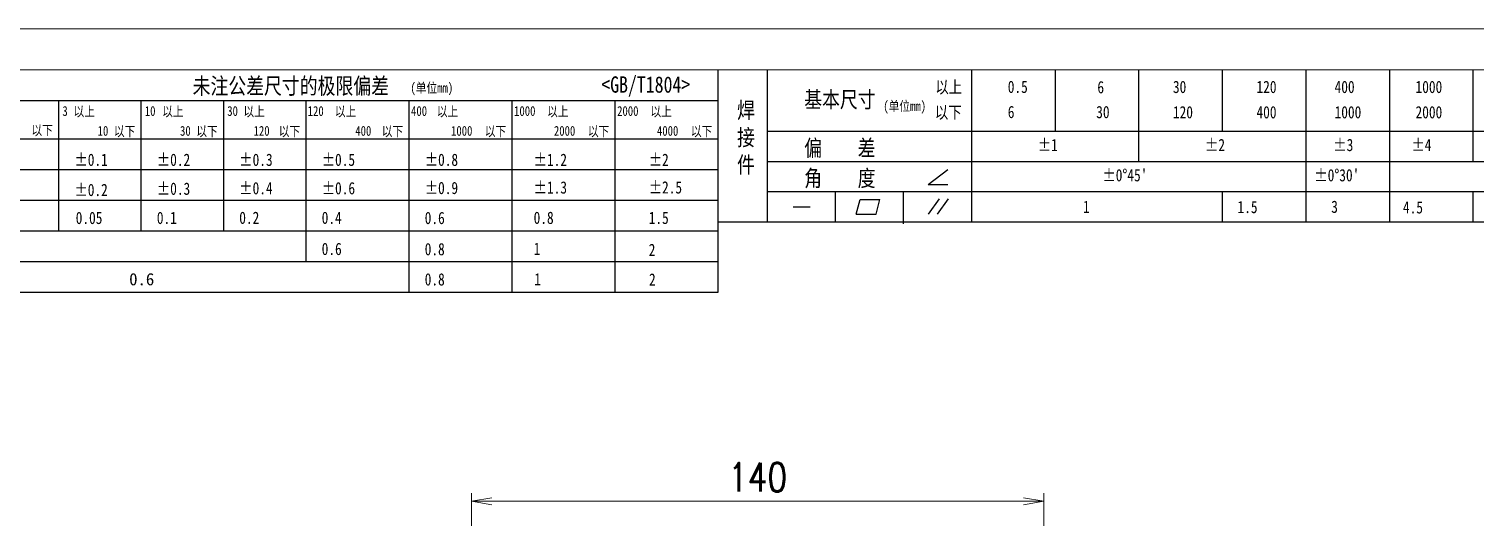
# Model space of a CAD drawing. Header units: millimetres. Extents: x 142029 to 212337, y -20537 to 1533.
# Drawn here: x 144439 to 144792.7, y 832.4 to 951.9 of the extents above; entities that cross this region are included whole.
import ezdxf

# ---------------------------------------------------------------- set-up
doc = ezdxf.new("R2010")
doc.units = ezdxf.units.MM
doc.header["$LTSCALE"] = 0.5
doc.layers.add('图\\M+19E79\\M+195B6\\M+18E9A', color=7, linetype='Continuous')
doc.layers.add('图框', color=7, linetype='Continuous', lineweight=18)
doc.layers.add('标注线', color=3, linetype='Continuous', lineweight=18)
doc.layers.add('打印', color=7, linetype='Continuous', lineweight=15, plot=False)
doc.layers.add('打印-禁用', color=7, linetype='Continuous', lineweight=15, plot=False)
doc.styles.add('DIM', font='romans.shx', dxfattribs={"width": 0.8, "bigfont": 'bigfont.shx'})
doc.styles.add('国标', font='simfang.ttf', dxfattribs={"width": 0.8})
doc.dimstyles.new('XR 1-2$0', dxfattribs={"dimscale": 2, "dimtxt": 3.5, "dimasz": 2.5, "dimexe": 1, "dimexo": 0.625, "dimgap": 1.2, "dimtad": 1, "dimdsep": 46, "dimtxsty": 'DIM', "dimblk": 'OPEN', "dimcen": 0, "dimclrd": 8, "dimclre": 8, "dimclrt": 2, "dimazin": 2, "dimtfac": 0.5, "dimtmove": 0, "dimatfit": 3, "dimldrblk": 'OPEN', "dimfxl": 0, "dimtolj": 2, "dimlwd": 13, "dimlwe": 13, "dimarcsym": 0})

# ---------------------------------------------------------------- blocks, each defined once
blk = doc.blocks.new('GZDEH零件A3图框V01版')
at = {"layer": '图\\M+19E79\\M+195B6\\M+18E9A', "color": 9}
for p, q in [((2990.09, -1581.67), (2990.09, -1554.46)), ((2996.09, -1573.08), (2996.09, -1554.46)), ((3021.09, -1561.98), (3021.09, -1554.46)), ((3031.31, -1561.98), (3031.31, -1554.46)), ((3041.53, -1561.98), (3041.53, -1554.46)), ((3051.75, -1561.98), (3051.75, -1554.46)), ((3061.98, -1561.98), (3061.98, -1554.46)), ((3072.2, -1561.98), (3072.2, -1554.46)), ((3082.42, -1561.98), (3082.42, -1554.46)), ((2899.37, -1558.24), (2990.09, -1558.24)), ((2909.45, -1574.17), (2909.45, -1558.24)), ((2919.53, -1574.17), (2919.53, -1558.24)), ((2929.61, -1574.17), (2929.61, -1558.24)), ((2939.69, -1577.92), (2939.69, -1558.24)), ((2952.29, -1581.67), (2952.29, -1558.24)), ((2964.89, -1581.67), (2964.89, -1558.24)), ((2977.49, -1581.67), (2977.49, -1558.24)), ((2882.49, -1562.92), (2990.09, -1562.92)), ((2996.09, -1561.98), (3113.09, -1561.98)), ((3021.09, -1573.08), (3021.09, -1561.98)), ((3041.53, -1565.68), (3041.53, -1561.98)), ((3061.98, -1573.08), (3061.98, -1561.98)), ((3072.2, -1573.08), (3072.2, -1561.98)), ((3082.42, -1565.68), (3082.42, -1561.98)), ((2882.49, -1566.67), (2990.09, -1566.67)), ((2996.09, -1565.68), (3113.09, -1565.68)), ((3015.75, -1568.51), (3018.15, -1566.66)), ((3015.75, -1568.51), (3018.15, -1568.51)), ((2882.49, -1570.42), (2990.09, -1570.42)), ((2996.09, -1569.38), (3113.09, -1569.38)), ((3004.42, -1573.08), (3004.42, -1569.38)), ((3006.97, -1572.12), (3007.45, -1570.33)), ((3007.45, -1570.33), (3009.86, -1570.33)), ((3009.39, -1572.12), (3009.86, -1570.33)), ((3012.75, -1573.08), (3012.75, -1569.38)), ((3015.81, -1572.12), (3017.15, -1570.26)), ((3016.89, -1572.12), (3018.23, -1570.26)), ((3051.75, -1573.08), (3051.75, -1569.38)), ((3082.42, -1573.08), (3082.42, -1569.48)), ((2999.26, -1571.23), (3001.32, -1571.23)), ((3006.97, -1572.12), (3009.39, -1572.12)), ((2990.09, -1573.08), (3113.09, -1573.08)), ((3012.75, -1573.33), (3012.75, -1573.08)), ((2882.49, -1574.17), (2990.09, -1574.17)), ((2882.49, -1577.92), (2990.09, -1577.92)), ((2882.49, -1581.67), (2990.09, -1581.67))]:
    blk.add_line(p, q, dxfattribs=at)
at = {"layer": '图框', "linetype": 'Continuous'}
blk.add_line((3272.49, -1554.46), (2882.49, -1554.46), dxfattribs=at)
at = {"layer": '打印-禁用', "linetype": 'Continuous'}
blk.add_line((3277.49, -1549.46), (2857.49, -1549.46), dxfattribs=at)
at = {"layer": '图\\M+19E79\\M+195B6\\M+18E9A', "color": 9, "style": '国标', "width": 0.8}
for s, height, p in [('未注公差尺寸的极限偏差', 2, (2925.81, -1557.44)), ('<GB/T1804>', 2, (2975.78, -1557.27)), ('以上', 1.5, (3016.64, -1557.33)), ('0.5', 1.5, (3025.49, -1557.3)), ('6', 1.5, (3036.45, -1557.34)), ('30', 1.5, (3045.69, -1557.31)), ('120', 1.5, (3055.91, -1557.31)), ('400', 1.5, (3065.46, -1557.31)), ('1000', 1.5, (3075.36, -1557.31)), ('基本尺寸', 2, (3000.6, -1559.1)), ('30', 1.2, (2930.04, -1560.11)), ('以下', 1.5, (3016.58, -1560.43)), ('6', 1.5, (3025.49, -1560.38)), ('30', 1.5, (3036.31, -1560.39)), ('120', 1.5, (3045.69, -1560.41)), ('400', 1.5, (3055.91, -1560.41)), ('1000', 1.5, (3065.46, -1560.41)), ('2000', 1.5, (3075.36, -1560.41)), ('偏    差', 2, (3000.6, -1565.04)), ('±1', 1.5, (3029.16, -1564.42)), ('±2', 1.5, (3049.61, -1564.42)), ('±3', 1.5, (3065.3, -1564.42)), ('±4', 1.5, (3074.85, -1564.42)), ('±0.1', 1.5, (2911.35, -1566.23)), ('±0.2', 1.5, (2921.43, -1566.23)), ('±0.3', 1.5, (2931.51, -1566.23)), ('±0.5', 1.5, (2941.59, -1566.23)), ('±0.8', 1.5, (2954.19, -1566.23)), ('±1.2', 1.5, (2967.51, -1566.23)), ('±2', 1.5, (2981.58, -1566.23)), ('角    度', 2, (3000.6, -1568.74)), ("±0%%D45'", 1.5, (3037.06, -1568.12)), ("±0%%D30'", 1.5, (3062.98, -1568.12)), ('±0.2', 1.5, (2911.35, -1569.92)), ('±0.3', 1.5, (2921.43, -1569.77)), ('±0.4', 1.5, (2931.51, -1569.71)), ('±0.6', 1.5, (2941.59, -1569.71)), ('±0.9', 1.5, (2954.19, -1569.68)), ('±1.3', 1.5, (2967.51, -1569.62)), ('±2.5', 1.5, (2981.58, -1569.61)), ('0.1', 1.5, (2921.43, -1573.34)), ('0.2', 1.5, (2931.51, -1573.33)), ('0.4', 1.5, (2941.59, -1573.33)), ('0.6', 1.5, (2954.19, -1573.35)), ('0.8', 1.5, (2967.51, -1573.33)), ('1.5', 1.5, (2981.58, -1573.34)), ('1', 1.5, (3034.69, -1571.98)), ('1.5', 1.5, (3053.59, -1572.01)), ('3', 1.5, (3065.05, -1571.98)), ('4.5', 1.5, (3073.82, -1572.05)), ('0.6', 1.5, (2941.59, -1577.14)), ('0.8', 1.5, (2954.19, -1577.17)), ('1', 1.5, (2967.51, -1577.12)), ('2', 1.5, (2981.58, -1577.26)), ('0.8', 1.5, (2954.19, -1580.87)), ('1', 1.5, (2967.59, -1580.86)), ('2', 1.5, (2981.62, -1580.89))]:
    blk.add_text(s, height=height, dxfattribs=at).set_placement(p)
at = {"layer": '图\\M+19E79\\M+195B6\\M+18E9A', "color": 9, "lineweight": 15, "style": '国标', "width": 0.8}
for s, p in [('(单位mm)', (2952.44, -1557.27)), ('3', (2909.88, -1560.11)), ('以上', (2911.25, -1560.16)), ('10', (2919.96, -1560.11)), ('以上', (2922.09, -1560.16)), ('以上', (2932.02, -1560.16)), ('120', (2939.88, -1560.11)), ('以上', (2943.21, -1560.16)), ('400', (2952.52, -1560.11)), ('以上', (2955.68, -1560.16)), ('1000', (2965.12, -1560.11)), ('以上', (2969.16, -1560.16)), ('2000', (2977.72, -1560.11)), ('以上', (2981.8, -1560.16)), ('(单位mm)', (3010.27, -1559.51)), ('以下', (2906.1, -1562.46)), ('10', (2914.19, -1562.54)), ('以下', (2916.18, -1562.59)), ('30', (2924.27, -1562.54)), ('以下', (2926.26, -1562.59)), ('120', (2933.26, -1562.54)), ('以下', (2936.34, -1562.59)), ('400', (2945.7, -1562.54)), ('以下', (2948.94, -1562.59)), ('1000', (2957.41, -1562.54)), ('以下', (2961.54, -1562.59)), ('2000', (2969.99, -1562.54)), ('以下', (2974.14, -1562.59)), ('4000', (2982.59, -1562.54)), ('以下', (2986.74, -1562.59))]:
    blk.add_text(s, height=1.2, dxfattribs=at).set_placement(p)
at = {"layer": '图\\M+19E79\\M+195B6\\M+18E9A', "color": 9, "lineweight": 13, "style": '国标'}
blk.add_text('0.6', height=1.5, dxfattribs=at).set_placement((2918.05, -1580.85))
at = {"layer": '图\\M+19E79\\M+195B6\\M+18E9A', "color": 9, "style": '国标'}
for s, insert, char_height, width, attachment_point in [('焊\\P接\\P件', (2992.39, -1558.41), 2, 3.1877, 1), ('0.05', (2911.51, -1573.37), 1.5, 5.1982, 7)]:
    blk.add_mtext(s, dxfattribs=dict(at, insert=insert, char_height=char_height, width=width, attachment_point=attachment_point))
blk = doc.blocks.new('DEH A3')
at = {"layer": '图框'}
blk.add_blockref('GZDEH零件A3图框V01版', (-2857.49, 1846.46), dxfattribs=at)
blk = doc.blocks.new('_Open')
at = {"color": 0, "linetype": 'ByBlock', "lineweight": -2}
for p, q in [((-1, 0.167), (0, 0)), ((-1, -0.167), (0, 0)), ((0, 0), (-1, 0))]:
    blk.add_line(p, q, dxfattribs=at)
blk = doc.blocks.new('*D100')
at = {"layer": 'Defpoints', "color": 0, "transparency": 16777216}
for p in [(144687.26, 836.25), (144547.26, 707.59), (144687.26, 707.59)]:
    blk.add_point(p, dxfattribs=at)
at = {"layer": '标注线', "color": 8, "lineweight": 13, "transparency": 16777216}
for p, q in [((144547.26, 708.84), (144547.26, 838.25)), ((144552.26, 836.25), (144682.26, 836.25)), ((144687.26, 708.84), (144687.26, 838.25))]:
    blk.add_line(p, q, dxfattribs=at)
at = {"layer": '标注线', "color": 8, "lineweight": 13, "transparency": 16777216, "xscale": 5, "yscale": 5, "zscale": 5, "rotation": 180}
blk.add_blockref('_Open', (144547.26, 836.25), dxfattribs=at)
at = {"layer": '标注线', "color": 8, "lineweight": 13, "transparency": 16777216, "xscale": 5, "yscale": 5, "zscale": 5}
blk.add_blockref('_Open', (144687.26, 836.25), dxfattribs=at)
at = {"layer": '标注线', "color": 2, "transparency": 16777216, "insert": (144617.26, 842.15), "char_height": 7, "attachment_point": 5, "style": 'DIM'}
blk.add_mtext('\\A2;140', dxfattribs=at)

msp = doc.modelspace()

# ---------------------------------------------------------------- linework, layer by layer
at = {"layer": '打印'}
msp.add_lwpolyline([(144342.441, 951.912), (145182.441, 951.912), (145182.441, 357.912), (144342.441, 357.912)], close=True, dxfattribs=at)

# ---------------------------------------------------------------- block references
at = {"layer": '图框', "xscale": 2, "yscale": 2, "zscale": 2}
msp.add_blockref('DEH A3', (144342.441, 357.912), dxfattribs=at)

# ---------------------------------------------------------------- dimensions: what is measured, and where the dimension line sits
at = {"layer": '标注线'}
dim = msp.add_linear_dim(base=(144687.259, 836.245), p1=(144547.259, 707.59), p2=(144687.259, 707.59), dimstyle='XR 1-2$0', dxfattribs=at)
dim.commit()
dim.dimension.update_dxf_attribs({"geometry": '*D100', "text_midpoint": (144617.259, 842.145)})

doc.saveas('drawing.dxf')
